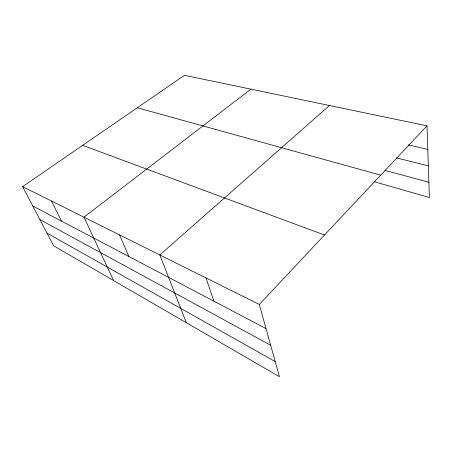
<?xml version="1.0" encoding="UTF-8"?>
<svg xmlns="http://www.w3.org/2000/svg" width="452" height="452" viewBox="0 0 452 452"><rect width="100%" height="100%" fill="white"/><g stroke="black" fill="none" stroke-linecap="round" stroke-linejoin="round"><path stroke-width="0.68" d="M259.307 304.45L426.999 125.831L184.472 75.314L22.6 186.653L53.669 245.815L279.426 376.685L259.307 304.45L22.6 186.653M329.468 105.514L159.81 254.939L186.36 322.734M250.9 89.151L83.959 217.192L113.644 280.579M408.083 144.804L427.79 149.42M396.528 157.889L428.343 165.912M385.07 170.427L428.891 182.258M137.306 107.757L380.691 175.156M374.296 181.732L429.4 197.53L426.999 125.831M82.659 145.341L324.491 235.017M32.753 205.988L266.025 328.587M39.895 219.576L270.669 345.243M47.002 233.113L275.217 361.577M51.511 201.044L61.523 221.107M119.492 234.87L128.86 256.499M205.965 277.907L213.903 301.196"/></g></svg>
